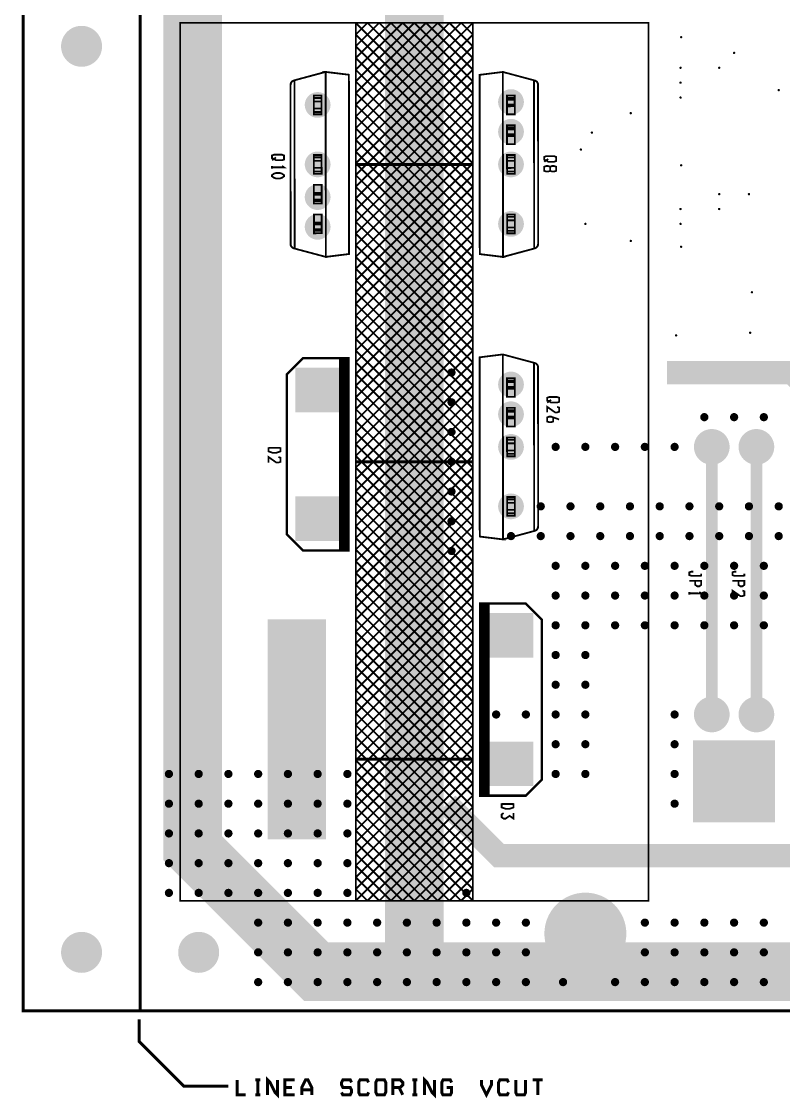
# Model space of a CAD drawing. Extents: x 20 to 372, y 176 to 359.
# Drawn here: x 20.3 to 85.4, y 178.8 to 270.8 of the extents above; entities that cross this region are included whole.
import ezdxf

# ---------------------------------------------------------------- set-up
doc = ezdxf.new("R2010")
doc.units = 0
doc.header["$MEASUREMENT"] = 0
doc.layers.get('0').update_dxf_attribs({"linetype": 'CONTINUOUS'})
for name, color, linetype in [('25-334-1_DRL', 1, 'CONTINUOUS'), ('25-334-1_SMT', 253, 'CONTINUOUS'), ('25-334-1_SST', 1, 'CONTINUOUS'), ('THRUHOLE_NPT', 15, 'CONTINUOUS')]:
    doc.layers.add(name, color=color, linetype=linetype)

# ---------------------------------------------------------------- blocks, each defined once
blk = doc.blocks.new('ROUND_1')
at = {"const_width": 1.75006}
blk.add_lwpolyline([(-0.87503, 0, 1), (0.87503, 0, 1)], format="xyb", close=True, dxfattribs=at)
blk = doc.blocks.new('ROUND_21')
at = {"const_width": 0.84963}
blk.add_lwpolyline([(-0.424814, 0, 1), (0.424814, 0, 1)], format="xyb", close=True, dxfattribs=at)
blk = doc.blocks.new('ROUND_32')
at = {"const_width": 0.35052}
blk.add_lwpolyline([(-0.17526, 0, 1), (0.17526, 0, 1)], format="xyb", close=True, dxfattribs=at)
blk = doc.blocks.new('ROUND_33')
at = {"const_width": 0.7493}
blk.add_lwpolyline([(-0.37465, 0, 1), (0.37465, 0, 1)], format="xyb", close=True, dxfattribs=at)
blk = doc.blocks.new('ROUND_74')
at = {"const_width": 1.35001}
blk.add_lwpolyline([(-0.675004, 0, 1), (0.675004, 0, 1)], format="xyb", close=True, dxfattribs=at)
blk = doc.blocks.new('ROUND_77')
at = {"const_width": 2.00025}
blk.add_lwpolyline([(-1.000124, 0, 1), (1.000124, 0, 1)], format="xyb", close=True, dxfattribs=at)
blk = doc.blocks.new('ROUND_78')
at = {"const_width": 0.75057}
blk.add_lwpolyline([(-0.375284, 0, 1), (0.375284, 0, 1)], format="xyb", close=True, dxfattribs=at)
blk = doc.blocks.new('ROUND_84')
at = {"const_width": 0.10033}
blk.add_lwpolyline([(-0.050164, 0, 1), (0.050164, 0, 1)], format="xyb", close=True, dxfattribs=at)
blk = doc.blocks.new('ROUND_85')
at = {"const_width": 0.10033}
blk.add_lwpolyline([(-0.050164, 0, 1), (0.050164, 0, 1)], format="xyb", close=True, dxfattribs=at)
blk = doc.blocks.new('SQUARE_10')
blk.add_solid([(1.905, 1.905), (1.905, -1.905), (-1.905, 1.905), (-1.905, -1.905)])
blk = doc.blocks.new('SQUARE_14')
blk.add_solid([(3.50012, 3.50012), (3.50012, -3.50012), (-3.50012, 3.50012), (-3.50012, -3.50012)])
blk = doc.blocks.new('ROUND_15')
at = {"const_width": 3.50012}
blk.add_lwpolyline([(-1.75006, 0, 1), (1.75006, 0, 1)], format="xyb", close=True, dxfattribs=at)
blk = doc.blocks.new('ROUND_16')
at = {"const_width": 1.524}
blk.add_lwpolyline([(-0.762, 0, 1), (0.762, 0, 1)], format="xyb", close=True, dxfattribs=at)
blk = doc.blocks.new('ROUND_25')
at = {"const_width": 1.09982}
blk.add_lwpolyline([(-0.54991, 0, 1), (0.54991, 0, 1)], format="xyb", close=True, dxfattribs=at)
blk = doc.blocks.new('ROUND_45')
at = {"const_width": 0.0762}
blk.add_lwpolyline([(-0.0381, 0, 1), (0.0381, 0, 1)], format="xyb", close=True, dxfattribs=at)

msp = doc.modelspace()

# ---------------------------------------------------------------- linework, layer by layer
at = {"layer": '25-334-1_DRL'}
for points, const_width in [([(20.461, 359.296), (20.461, 186.296), (190.461, 186.296), (190.461, 359.296), (20.461, 359.296)], 0.254), ([(30.461, 186.296), (30.461, 359.296)], 0.254), ([(104.04, 235.11), (102.516, 233.586), (87.911, 233.586), (87.276, 234.221), (87.276, 239.682), (86.133, 240.825), (75.465, 240.825)], 1.999), ([(88.8, 199.55), (61.114, 199.55), (56.669, 203.995)], 1.999), ([(30.38, 185.58), (30.38, 183.675), (34.19, 179.865), (38, 179.865)], 0.254), ([(39.481, 179.123), (38.742, 179.123), (38.742, 180.393)], 0.254), ([(40.731, 180.393), (40.307, 180.393)], 0.254), ([(40.52, 179.123), (40.52, 180.393)], 0.254), ([(42.191, 180.393), (42.191, 179.123), (41.98, 179.337), (41.556, 180.182), (41.345, 180.393), (41.345, 179.123)], 0.254), ([(43.652, 179.123), (42.806, 179.123), (42.806, 180.393), (43.652, 180.393)], 0.254), ([(45.112, 179.123), (45.112, 179.758), (44.795, 180.393), (44.584, 180.393), (44.266, 179.758), (44.266, 179.123)], 0.254), ([(48.508, 180.182), (48.404, 180.393), (47.769, 180.393), (47.662, 180.182), (47.662, 179.972), (47.769, 179.758), (48.404, 179.758), (48.508, 179.547), (48.508, 179.337), (48.404, 179.123), (47.769, 179.123), (47.662, 179.337)], 0.254), ([(49.969, 179.337), (49.865, 179.123), (49.23, 179.123), (49.123, 179.337), (49.123, 180.182), (49.23, 180.393), (49.865, 180.393), (49.969, 180.182)], 0.254), ([(50.69, 179.123), (50.583, 179.337), (50.583, 180.182), (50.69, 180.393), (51.325, 180.393), (51.429, 180.182), (51.429, 179.337), (51.325, 179.123), (50.69, 179.123)], 0.254), ([(52.044, 179.758), (52.679, 179.758), (52.89, 179.972), (52.89, 180.182), (52.679, 180.393), (52.044, 180.393), (52.044, 179.123)], 0.254), ([(54.139, 180.393), (53.715, 180.393)], 0.254), ([(53.929, 179.123), (53.929, 180.393)], 0.254), ([(55.6, 180.393), (55.6, 179.123), (55.389, 179.337), (54.965, 180.182), (54.754, 180.393), (54.754, 179.123)], 0.254), ([(56.636, 179.758), (57.06, 179.758), (57.06, 179.337), (56.954, 179.123), (56.319, 179.123), (56.215, 179.337), (56.215, 180.182), (56.319, 180.393), (56.954, 180.393), (57.06, 180.182)], 0.254), ([(60.459, 180.393), (60.459, 179.972), (60.035, 179.123), (59.611, 179.972), (59.611, 180.393)], 0.254), ([(61.919, 179.337), (61.813, 179.123), (61.178, 179.123), (61.071, 179.337), (61.071, 180.182), (61.178, 180.393), (61.813, 180.393), (61.919, 180.182)], 0.254), ([(63.38, 180.393), (63.38, 179.337), (63.273, 179.123), (62.638, 179.123), (62.532, 179.337), (62.532, 180.393)], 0.254), ([(64.84, 180.393), (63.992, 180.393)], 0.254), ([(64.416, 179.123), (64.416, 180.393)], 0.254), ([(43.441, 179.758), (42.806, 179.758)], 0.254), ([(45.112, 179.547), (44.266, 179.547)], 0.254), ([(52.572, 179.758), (52.89, 179.123)], 0.254), ([(40.731, 179.123), (40.307, 179.123)], 0.254), ([(54.139, 179.123), (53.715, 179.123)], 0.254)]:
    msp.add_lwpolyline(points, dxfattribs=dict(at, const_width=const_width))
at = {"layer": '25-334-1_SMT', "const_width": 4.999}
for points in [[(167.667, 189.644), (45.493, 189.644), (34.952, 200.185), (34.952, 344.965), (44.858, 354.871), (161.825, 354.871), (161.825, 342.679)], [(53.875, 354.998), (53.875, 189.644)], [(43.842, 200.947), (43.842, 219.743)]]:
    msp.add_lwpolyline(points, dxfattribs=at)
at = {"layer": '25-334-1_SST'}
for points, const_width in [([(33.875, 195.704), (73.875, 195.704), (73.875, 270.705), (33.875, 270.705), (33.875, 195.704)], 0.152), ([(48.874, 270.705), (48.874, 195.704)], 0.152), ([(58.874, 270.705), (48.874, 270.705)], 0.152), ([(58.874, 270.705), (58.874, 195.704), (48.874, 195.704)], 0.152), ([(49.882, 270.705), (48.874, 269.697)], 0.152), ([(50.881, 270.705), (48.874, 268.699)], 0.152), ([(51.881, 270.705), (48.874, 267.698)], 0.152), ([(52.882, 270.705), (48.874, 266.697)], 0.152), ([(53.88, 270.705), (48.874, 265.699)], 0.152), ([(54.881, 270.705), (48.874, 264.698)], 0.152), ([(55.882, 270.705), (48.874, 263.698)], 0.152), ([(56.88, 270.705), (48.874, 262.699)], 0.152), ([(57.881, 270.705), (48.874, 261.699)], 0.152), ([(48.874, 270.698), (58.874, 260.698)], 0.152), ([(58.874, 270.698), (48.874, 260.698)], 0.152), ([(49.867, 270.705), (58.874, 261.699)], 0.152), ([(50.868, 270.705), (58.874, 262.697)], 0.152), ([(51.869, 270.705), (58.874, 263.698)], 0.152), ([(52.867, 270.705), (58.874, 264.698)], 0.152), ([(53.868, 270.705), (58.874, 265.697)], 0.152), ([(54.868, 270.705), (58.874, 266.697)], 0.152), ([(55.867, 270.705), (58.874, 267.698)], 0.152), ([(56.867, 270.705), (58.874, 268.696)], 0.152), ([(57.868, 270.705), (58.874, 269.697)], 0.152), ([(58.874, 269.7), (48.874, 259.7)], 0.152), ([(48.874, 269.697), (58.874, 259.697)], 0.152), ([(48.874, 268.699), (58.874, 258.699)], 0.152), ([(58.874, 268.699), (48.874, 258.699)], 0.152), ([(48.874, 267.698), (58.874, 257.698)], 0.152), ([(58.874, 267.698), (48.874, 257.698)], 0.152), ([(43.593, 265.78), (43.593, 265.775), (43.642, 265.791), (46.296, 266.504), (46.296, 266.509), (46.306, 266.509), (46.306, 266.504), (46.326, 250.708), (46.316, 250.708), (46.296, 266.504), (46.306, 266.504), (46.296, 266.509), (43.593, 265.78), (43.593, 265.775)], 0.152), ([(48.297, 250.952), (46.326, 250.705), (46.326, 250.708), (48.297, 250.952), (48.277, 266.266), (48.277, 266.268), (46.306, 266.509), (46.306, 266.504), (48.277, 266.266)], 0.152), ([(58.874, 266.7), (48.874, 256.7)], 0.152), ([(48.874, 266.697), (58.874, 256.697)], 0.152), ([(59.453, 266.258), (61.424, 266.502), (59.453, 266.258), (59.473, 250.944), (59.473, 250.942), (61.444, 250.7), (61.444, 250.705), (59.473, 250.944)], 0.152), ([(64.155, 251.429), (64.155, 251.432), (64.109, 251.419), (61.452, 250.705), (61.452, 250.7), (61.444, 250.7), (61.444, 250.705), (61.424, 266.502), (61.434, 266.502), (61.452, 250.705), (61.444, 250.705), (61.452, 250.7), (64.155, 251.429), (64.155, 251.434)], 0.152), ([(64.155, 265.775), (64.137, 265.78), (64.089, 265.793), (61.434, 266.502), (64.137, 265.78)], 0.152), ([(43.316, 251.815), (43.299, 265.389), (43.299, 265.394)], 0.152), ([(43.299, 265.389), (43.316, 265.394)], 0.152), ([(43.659, 251.417), (43.642, 265.791)], 0.152), ([(48.315, 251.963), (48.297, 265.255), (48.297, 265.664), (48.277, 265.664)], 0.152), ([(48.28, 265.255), (48.297, 265.255)], 0.152), ([(48.874, 265.699), (58.874, 255.699)], 0.152), ([(58.874, 265.699), (48.874, 255.699)], 0.152), ([(59.456, 265.247), (59.435, 265.247), (59.435, 265.656), (59.453, 265.656)], 0.152), ([(59.435, 265.247), (59.45, 251.955), (59.453, 251.546), (59.473, 251.546)], 0.152), ([(64.089, 265.793), (64.109, 251.419)], 0.152), ([(64.434, 265.394), (64.452, 251.821), (64.452, 251.815)], 0.152), ([(45.29, 263.085), (45.29, 263.385), (45.29, 263.985), (45.29, 264.282), (45.29, 264.287), (45.29, 264.282), (45.95, 264.284), (45.95, 264.287), (45.95, 264.49), (45.29, 264.488), (45.29, 264.287), (45.95, 264.287), (45.95, 264.284), (45.95, 263.985), (45.29, 263.985), (45.95, 263.985), (45.95, 263.385), (45.95, 263.085), (45.29, 263.085), (45.293, 262.885), (45.95, 262.885), (45.95, 263.085)], 0.152), ([(48.874, 264.698), (58.874, 254.698)], 0.152), ([(58.874, 264.698), (48.874, 254.698)], 0.152), ([(61.785, 264.284), (61.785, 264.485), (62.445, 264.485), (62.445, 264.284), (61.785, 264.284), (61.787, 264.14), (61.787, 263.728), (61.787, 263.576), (62.448, 263.576), (62.448, 263.731), (61.787, 263.728)], 0.152), ([(62.445, 264.485), (61.785, 264.485)], 0.152), ([(61.787, 264.14), (62.445, 264.14)], 0.152), ([(62.448, 263.731), (62.445, 264.14), (62.445, 264.284)], 0.152), ([(45.95, 263.385), (45.29, 263.385)], 0.152), ([(58.874, 263.7), (48.874, 253.7)], 0.152), ([(48.874, 263.698), (58.874, 253.698)], 0.152), ([(61.787, 263.571), (62.448, 263.573), (62.448, 262.882), (61.787, 262.88), (61.787, 263.571), (61.787, 263.576)], 0.152), ([(62.448, 263.576), (62.448, 263.573)], 0.152), ([(45.293, 262.885), (45.293, 262.882), (45.95, 262.885)], 0.152), ([(58.874, 262.699), (48.874, 252.699)], 0.152), ([(48.874, 262.699), (58.874, 252.699)], 0.152), ([(48.874, 261.699), (58.874, 251.699)], 0.152), ([(58.874, 261.699), (48.874, 251.699)], 0.152), ([(62.45, 261.191), (62.45, 261.6), (62.45, 261.744), (62.448, 261.945), (61.79, 261.945), (61.79, 261.744), (61.79, 261.6), (61.79, 261.188), (61.79, 261.036), (62.45, 261.036), (62.45, 261.191), (61.79, 261.188)], 0.152), ([(61.79, 261.945), (62.448, 261.945)], 0.152), ([(61.79, 261.744), (62.45, 261.744)], 0.152), ([(61.79, 261.6), (62.45, 261.6)], 0.152), ([(58.874, 260.7), (48.874, 250.7)], 0.152), ([(48.874, 260.698), (58.874, 250.698)], 0.152), ([(61.79, 261.031), (62.45, 261.033), (62.45, 260.342), (61.79, 260.34), (61.79, 261.031), (61.79, 261.036)], 0.152), ([(62.45, 261.036), (62.45, 261.033)], 0.152), ([(41.894, 259.435), (41.726, 259.374), (41.726, 259.138), (41.894, 259.08), (42.064, 258.96), (42.572, 258.96), (42.742, 259.019), (42.742, 259.374), (42.572, 259.435), (41.894, 259.435)], 0.152), ([(45.955, 259.204), (45.295, 259.202), (45.295, 259.207), (45.295, 259.202), (45.298, 258.905), (45.298, 258.305), (45.298, 258.005), (45.958, 258.005), (45.958, 258.305), (45.955, 258.905), (45.298, 258.905), (45.955, 258.905), (45.955, 259.204), (45.955, 259.207), (45.295, 259.207), (45.295, 259.408), (45.955, 259.41), (45.955, 259.207)], 0.152), ([(48.874, 259.7), (58.874, 249.7)], 0.152), ([(58.874, 259.7), (48.874, 249.7)], 0.152), ([(61.792, 259.204), (61.792, 259.405), (62.453, 259.405), (62.453, 259.204)], 0.152), ([(62.453, 259.405), (61.792, 259.405)], 0.152), ([(42.064, 259.197), (41.726, 258.96)], 0.152), ([(41.726, 258.242), (41.726, 258.478)], 0.152), ([(41.726, 258.358), (42.742, 258.358), (42.572, 258.478)], 0.152), ([(48.922, 258.605), (58.828, 258.605)], 0.254), ([(48.874, 258.699), (58.874, 248.699)], 0.152), ([(58.874, 258.699), (48.874, 248.699)], 0.152), ([(61.795, 258.005), (62.453, 258.008), (62.453, 258.003), (62.453, 258.008), (62.453, 258.305), (62.453, 258.905), (62.453, 259.204), (61.792, 259.204), (61.792, 258.905), (61.792, 258.305), (61.792, 258.303), (62.453, 258.305), (61.792, 258.305), (61.792, 258.303), (61.795, 258.005), (61.795, 258.003), (62.453, 258.003), (62.455, 257.802), (61.795, 257.8), (61.795, 258.003)], 0.152), ([(61.792, 258.905), (62.453, 258.905)], 0.152), ([(65.135, 259.308), (64.967, 259.247), (64.967, 259.011), (65.135, 258.953), (65.305, 258.833), (65.813, 258.833), (65.983, 258.892), (65.983, 259.247), (65.813, 259.308), (65.135, 259.308)], 0.152), ([(65.305, 259.07), (64.967, 258.833)], 0.152), ([(65.475, 258.054), (65.643, 257.995), (65.813, 257.995), (65.983, 258.054), (65.983, 258.409), (65.813, 258.47), (65.643, 258.47), (65.475, 258.409), (65.475, 258.054), (65.305, 257.995), (65.135, 257.995), (64.967, 258.054), (64.967, 258.409), (65.135, 258.47), (65.305, 258.47), (65.475, 258.409)], 0.152), ([(41.726, 257.698), (41.894, 257.817), (42.064, 257.876), (42.402, 257.876), (42.572, 257.817), (42.742, 257.698), (42.742, 257.581), (42.572, 257.462), (42.402, 257.403), (42.064, 257.403), (41.894, 257.462), (41.726, 257.581), (41.726, 257.698)], 0.152), ([(45.958, 258.305), (45.298, 258.305)], 0.152), ([(45.958, 258.005), (45.958, 257.805), (45.298, 257.805), (45.298, 258.005)], 0.152), ([(45.298, 257.805), (45.298, 257.802), (45.958, 257.805)], 0.152), ([(58.874, 257.701), (48.874, 247.701)], 0.152), ([(48.874, 257.698), (58.874, 247.698)], 0.152), ([(45.961, 256.177), (45.3, 256.177), (45.3, 256.868), (45.958, 256.87), (45.961, 256.177), (45.961, 256.174)], 0.152), ([(48.874, 256.7), (58.874, 246.7)], 0.152), ([(58.874, 256.7), (48.874, 246.7)], 0.152), ([(45.3, 256.172), (45.3, 256.177)], 0.152), ([(45.3, 256.019), (45.3, 255.61), (45.3, 255.465), (45.3, 255.265), (45.3, 255.262), (45.961, 255.265), (45.961, 255.465), (45.961, 255.61), (45.961, 256.019), (45.961, 256.174), (45.3, 256.172), (45.3, 256.019), (45.961, 256.019)], 0.152), ([(48.874, 255.699), (58.874, 245.699)], 0.152), ([(58.874, 255.699), (48.874, 245.699)], 0.152), ([(45.961, 255.61), (45.3, 255.61)], 0.152), ([(45.961, 255.465), (45.3, 255.465)], 0.152), ([(45.961, 255.265), (45.3, 255.265)], 0.152), ([(45.963, 253.637), (45.303, 253.637), (45.303, 254.328), (45.963, 254.33), (45.963, 253.637), (45.963, 253.634)], 0.152), ([(58.874, 254.701), (48.874, 244.701)], 0.152), ([(48.874, 254.698), (58.874, 244.698)], 0.152), ([(62.458, 254.124), (62.46, 253.825), (62.46, 253.225), (62.46, 252.928), (62.46, 252.923), (62.46, 252.928), (61.8, 252.925), (61.8, 252.923), (61.8, 252.72), (62.46, 252.722), (62.46, 252.923), (61.8, 252.923), (61.8, 252.925), (61.8, 253.223), (61.8, 253.225), (62.46, 253.225), (61.8, 253.223), (61.8, 253.225), (61.8, 253.825), (61.8, 254.124), (62.458, 254.124), (62.458, 254.325), (61.797, 254.325), (61.8, 254.124)], 0.152), ([(62.458, 254.325), (61.797, 254.325)], 0.152), ([(45.303, 253.632), (45.303, 253.637)], 0.152), ([(45.963, 252.925), (45.963, 252.725), (45.305, 252.725), (45.305, 252.925), (45.963, 252.925), (45.963, 253.07), (45.963, 253.479), (45.963, 253.634), (45.303, 253.632), (45.303, 253.479), (45.963, 253.479)], 0.152), ([(45.303, 253.479), (45.303, 253.07), (45.305, 252.925)], 0.152), ([(45.963, 253.07), (45.303, 253.07)], 0.152), ([(48.874, 253.7), (58.874, 243.7)], 0.152), ([(58.874, 253.7), (48.874, 243.7)], 0.152), ([(61.8, 253.825), (62.46, 253.825)], 0.152), ([(45.305, 252.725), (45.305, 252.722), (45.963, 252.725)], 0.152), ([(48.874, 252.699), (58.874, 242.699)], 0.152), ([(58.874, 252.699), (48.874, 242.699)], 0.152), ([(43.299, 251.821), (43.299, 251.818)], 0.152), ([(43.593, 251.432), (43.614, 251.429), (43.659, 251.417), (46.316, 250.708), (46.316, 250.705), (43.614, 251.427), (43.614, 251.429)], 0.152), ([(48.295, 251.963), (48.315, 251.963), (48.315, 251.554), (48.295, 251.554)], 0.152), ([(58.874, 251.701), (48.874, 241.701)], 0.152), ([(48.874, 251.699), (58.874, 241.699)], 0.152), ([(59.471, 251.955), (59.45, 251.955)], 0.152), ([(64.137, 251.429), (64.137, 251.427)], 0.152), ([(64.452, 251.818), (64.434, 251.815)], 0.152), ([(48.874, 250.7), (58.874, 240.7)], 0.152), ([(58.874, 250.7), (48.874, 240.7)], 0.152), ([(48.874, 249.7), (58.874, 239.7)], 0.152), ([(58.874, 249.7), (48.874, 239.7)], 0.152), ([(58.874, 248.701), (48.874, 238.701)], 0.152), ([(48.874, 248.699), (58.874, 238.699)], 0.152), ([(48.874, 247.701), (58.874, 237.701)], 0.152), ([(58.874, 247.701), (48.874, 237.701)], 0.152), ([(48.874, 246.7), (58.874, 236.7)], 0.152), ([(58.874, 246.7), (48.874, 236.7)], 0.152), ([(58.874, 245.702), (48.874, 235.702)], 0.152), ([(48.874, 245.699), (58.874, 235.699)], 0.152), ([(48.874, 244.701), (58.874, 234.701)], 0.152), ([(58.874, 244.701), (48.874, 234.701)], 0.152), ([(48.874, 243.7), (58.874, 233.7)], 0.152), ([(58.874, 243.7), (48.874, 233.7)], 0.152), ([(48.262, 226.728), (48.262, 225.636), (44.35, 225.636), (42.979, 227.007), (42.979, 240.672), (44.35, 242.044), (48.262, 242.044), (48.262, 226.728)], 0.203), ([(47.551, 242.044), (47.551, 225.636)], 0.203), ([(48.236, 242.044), (47.551, 242.044)], 0.203), ([(48.236, 241.922), (47.551, 241.922)], 0.203), ([(47.744, 242.044), (47.744, 225.636)], 0.203), ([(47.927, 242.044), (47.927, 225.636)], 0.203), ([(48.109, 242.044), (48.109, 225.636)], 0.203), ([(48.236, 242.044), (48.262, 225.661), (48.262, 225.636)], 0.203), ([(58.874, 242.702), (48.874, 232.702)], 0.152), ([(48.874, 242.699), (58.874, 232.699)], 0.152), ([(59.453, 242.128), (61.424, 242.372), (59.453, 242.128), (59.473, 226.814), (59.473, 226.812), (61.444, 226.57), (61.444, 226.575), (59.473, 226.814)], 0.152), ([(64.155, 227.299), (64.155, 227.302), (64.109, 227.289), (61.452, 226.575), (61.452, 226.57), (61.444, 226.57), (61.444, 226.575), (61.424, 242.372), (61.434, 242.372), (61.452, 226.575), (61.444, 226.575), (61.452, 226.57), (64.155, 227.299), (64.155, 227.304)], 0.152), ([(64.155, 241.645), (64.137, 241.65), (64.089, 241.663), (61.434, 242.372), (64.137, 241.65)], 0.152), ([(48.236, 241.739), (47.551, 241.739)], 0.203), ([(48.236, 241.556), (47.551, 241.556)], 0.203), ([(48.236, 241.374), (47.551, 241.374)], 0.203), ([(48.236, 241.191), (47.551, 241.191)], 0.203), ([(48.236, 241.008), (47.551, 241.008)], 0.203), ([(48.874, 241.701), (58.874, 231.701)], 0.152), ([(58.874, 241.701), (48.874, 231.701)], 0.152), ([(59.456, 241.117), (59.435, 241.117), (59.435, 241.526), (59.453, 241.526)], 0.152), ([(59.435, 241.117), (59.45, 227.825), (59.453, 227.416), (59.473, 227.416)], 0.152), ([(64.089, 241.663), (64.109, 227.289)], 0.152), ([(64.434, 241.264), (64.452, 227.691), (64.452, 227.685)], 0.152), ([(48.239, 240.825), (47.551, 240.825)], 0.203), ([(48.239, 240.642), (47.551, 240.642)], 0.203), ([(48.239, 240.459), (47.551, 240.459)], 0.203), ([(48.239, 240.276), (47.551, 240.276)], 0.203), ([(48.239, 240.093), (47.551, 240.093)], 0.203), ([(48.874, 240.7), (58.874, 230.7)], 0.152), ([(58.874, 240.7), (48.874, 230.7)], 0.152), ([(61.785, 240.154), (61.785, 240.355), (62.445, 240.355), (62.445, 240.154), (61.785, 240.154), (61.787, 240.01), (61.787, 239.598), (61.787, 239.446), (62.448, 239.446), (62.448, 239.601), (61.787, 239.598)], 0.152), ([(62.445, 240.355), (61.785, 240.355)], 0.152), ([(62.448, 239.601), (62.445, 240.01), (62.445, 240.154)], 0.152), ([(48.239, 239.91), (47.551, 239.91)], 0.203), ([(48.239, 239.728), (47.551, 239.728)], 0.203), ([(48.239, 239.545), (47.551, 239.545)], 0.203), ([(48.239, 239.362), (47.551, 239.362)], 0.203), ([(48.241, 239.179), (47.551, 239.179)], 0.203), ([(58.874, 239.702), (48.874, 229.702)], 0.152), ([(48.874, 239.7), (58.874, 229.7)], 0.152), ([(61.787, 240.01), (62.445, 240.01)], 0.152), ([(61.787, 239.441), (62.448, 239.443), (62.448, 238.752), (61.787, 238.75), (61.787, 239.441), (61.787, 239.446)], 0.152), ([(62.448, 239.446), (62.448, 239.443)], 0.152), ([(48.241, 238.996), (47.551, 238.996)], 0.203), ([(48.241, 238.813), (47.551, 238.813)], 0.203), ([(48.241, 238.63), (47.551, 238.63)], 0.203), ([(48.241, 238.447), (47.551, 238.447)], 0.203), ([(48.241, 238.265), (47.551, 238.265)], 0.203), ([(48.874, 238.701), (58.874, 228.701)], 0.152), ([(58.874, 238.701), (48.874, 228.701)], 0.152), ([(65.389, 238.734), (65.221, 238.673), (65.221, 238.437), (65.389, 238.379), (65.559, 238.259), (66.067, 238.259), (66.237, 238.318), (66.237, 238.673), (66.067, 238.734), (65.389, 238.734)], 0.152), ([(65.559, 238.496), (65.221, 238.259)], 0.152), ([(48.241, 238.082), (47.551, 238.082)], 0.203), ([(48.241, 237.899), (47.551, 237.899)], 0.203), ([(48.241, 237.716), (47.551, 237.716)], 0.203), ([(48.244, 237.533), (47.551, 237.533)], 0.203), ([(48.244, 237.35), (47.551, 237.35)], 0.203), ([(48.874, 237.701), (58.874, 227.701)], 0.152), ([(58.874, 237.701), (48.874, 227.701)], 0.152), ([(62.45, 237.061), (62.45, 237.47), (62.45, 237.614), (62.448, 237.815), (61.79, 237.815), (61.79, 237.614), (61.79, 237.47), (61.79, 237.058), (61.79, 236.906), (62.45, 236.906), (62.45, 237.061), (61.79, 237.058)], 0.152), ([(61.79, 237.815), (62.448, 237.815)], 0.152), ([(61.79, 237.614), (62.45, 237.614)], 0.152), ([(61.79, 237.47), (62.45, 237.47)], 0.152), ([(65.221, 237.421), (65.221, 237.896), (65.897, 237.421), (66.067, 237.421), (66.237, 237.48), (66.237, 237.835), (66.067, 237.896)], 0.152), ([(48.244, 237.167), (47.551, 237.167)], 0.203), ([(48.244, 236.984), (47.551, 236.984)], 0.203), ([(48.244, 236.802), (47.551, 236.802)], 0.203), ([(48.244, 236.619), (47.551, 236.619)], 0.203), ([(48.244, 236.436), (47.551, 236.436)], 0.203), ([(58.874, 236.702), (48.874, 226.702)], 0.152), ([(48.874, 236.7), (58.874, 226.7)], 0.152), ([(61.79, 236.901), (62.45, 236.903), (62.45, 236.212), (61.79, 236.21), (61.79, 236.901), (61.79, 236.906)], 0.152), ([(62.45, 236.906), (62.45, 236.903)], 0.152), ([(65.729, 236.997), (65.729, 236.641), (65.559, 236.583), (65.389, 236.583), (65.221, 236.641), (65.221, 236.997), (65.389, 237.058), (65.559, 237.058), (66.237, 236.819)], 0.152), ([(48.244, 236.253), (47.551, 236.253)], 0.203), ([(48.244, 236.07), (47.551, 236.07)], 0.203), ([(48.247, 235.887), (47.551, 235.887)], 0.203), ([(48.247, 235.704), (47.551, 235.704)], 0.203), ([(48.247, 235.521), (47.551, 235.521)], 0.203), ([(48.874, 235.702), (58.874, 225.702)], 0.152), ([(58.874, 235.702), (48.874, 225.702)], 0.152), ([(48.247, 235.338), (47.551, 235.338)], 0.203), ([(48.247, 235.156), (47.551, 235.156)], 0.203), ([(48.247, 234.973), (47.551, 234.973)], 0.203), ([(48.247, 234.79), (47.551, 234.79)], 0.203), ([(48.247, 234.607), (47.551, 234.607)], 0.203), ([(48.874, 234.701), (58.874, 224.701)], 0.152), ([(58.874, 234.701), (48.874, 224.701)], 0.152), ([(61.792, 235.074), (61.792, 235.275), (62.453, 235.275), (62.453, 235.074)], 0.152), ([(62.453, 235.275), (61.792, 235.275)], 0.152), ([(61.795, 233.875), (62.453, 233.878), (62.453, 233.873), (62.453, 233.878), (62.453, 234.175), (62.453, 234.775), (62.453, 235.074), (61.792, 235.074), (61.792, 234.775), (61.792, 234.175), (61.792, 234.173), (62.453, 234.175), (61.792, 234.175), (61.792, 234.173), (61.795, 233.875), (61.795, 233.873), (62.453, 233.873), (62.455, 233.672), (61.795, 233.67), (61.795, 233.873)], 0.152), ([(61.792, 234.775), (62.453, 234.775)], 0.152), ([(79.275, 234.475), (79.275, 211.615)], 1.001), ([(83.085, 234.475), (83.085, 211.615)], 1.001), ([(41.424, 234.447), (41.424, 234.091), (41.762, 233.972), (42.1, 233.972), (42.44, 234.091), (42.44, 234.447)], 0.152), ([(41.424, 234.386), (42.44, 234.386)], 0.152), ([(41.424, 233.134), (41.424, 233.609), (42.1, 233.134), (42.27, 233.134), (42.44, 233.192), (42.44, 233.548), (42.27, 233.609)], 0.152), ([(48.247, 234.424), (47.551, 234.424)], 0.203), ([(48.249, 234.241), (47.551, 234.241)], 0.203), ([(48.249, 234.058), (47.551, 234.058)], 0.203), ([(48.249, 233.875), (47.551, 233.875)], 0.203), ([(48.249, 233.693), (47.551, 233.693)], 0.203), ([(58.874, 233.703), (48.874, 223.703)], 0.152), ([(48.874, 233.7), (58.874, 223.7)], 0.152), ([(48.249, 233.51), (47.551, 233.51)], 0.203), ([(48.249, 233.327), (47.551, 233.327)], 0.203), ([(48.249, 233.144), (47.551, 233.144)], 0.203), ([(48.249, 232.961), (47.551, 232.961)], 0.203), ([(48.249, 232.778), (47.551, 232.778)], 0.203), ([(58.955, 233.205), (48.922, 233.205)], 0.254), ([(48.874, 232.702), (58.874, 222.702)], 0.152), ([(58.874, 232.702), (48.874, 222.702)], 0.152), ([(48.252, 232.595), (47.551, 232.595)], 0.203), ([(48.252, 232.412), (47.551, 232.412)], 0.203), ([(48.252, 232.23), (47.551, 232.23)], 0.203), ([(48.252, 232.047), (47.551, 232.047)], 0.203), ([(48.252, 231.864), (47.551, 231.864)], 0.203), ([(48.252, 231.681), (47.551, 231.681)], 0.203), ([(48.252, 231.498), (47.551, 231.498)], 0.203), ([(48.252, 231.315), (47.551, 231.315)], 0.203), ([(48.252, 231.132), (47.551, 231.132)], 0.203), ([(48.254, 230.949), (47.551, 230.949)], 0.203), ([(48.874, 231.701), (58.874, 221.701)], 0.152), ([(58.874, 231.701), (48.874, 221.701)], 0.152), ([(48.254, 230.766), (47.551, 230.766)], 0.203), ([(48.254, 230.584), (47.551, 230.584)], 0.203), ([(48.254, 230.401), (47.551, 230.401)], 0.203), ([(48.254, 230.218), (47.551, 230.218)], 0.203), ([(48.254, 230.035), (47.551, 230.035)], 0.203), ([(58.874, 230.703), (48.874, 220.703)], 0.152), ([(48.874, 230.7), (58.874, 220.7)], 0.152), ([(62.458, 229.994), (62.46, 229.695), (62.46, 229.095), (62.46, 228.798), (62.46, 228.793), (62.46, 228.798), (61.8, 228.795), (61.8, 228.793), (61.8, 228.59), (62.46, 228.592), (62.46, 228.793), (61.8, 228.793), (61.8, 228.795), (61.8, 229.093), (61.8, 229.095), (62.46, 229.095), (61.8, 229.093), (61.8, 229.095), (61.8, 229.695), (61.8, 229.994), (62.458, 229.994), (62.458, 230.195), (61.797, 230.195), (61.8, 229.994)], 0.152), ([(62.458, 230.195), (61.797, 230.195)], 0.152), ([(48.254, 229.852), (47.551, 229.852)], 0.203), ([(48.254, 229.669), (47.551, 229.669)], 0.203), ([(48.254, 229.486), (47.551, 229.486)], 0.203), ([(48.257, 229.303), (47.551, 229.303)], 0.203), ([(48.257, 229.121), (47.551, 229.121)], 0.203), ([(48.874, 229.702), (58.874, 219.702)], 0.152), ([(58.874, 229.702), (48.874, 219.702)], 0.152), ([(61.8, 229.695), (62.46, 229.695)], 0.152), ([(48.257, 228.938), (47.551, 228.938)], 0.203), ([(48.257, 228.755), (47.551, 228.755)], 0.203), ([(48.257, 228.572), (47.551, 228.572)], 0.203), ([(48.257, 228.389), (47.551, 228.389)], 0.203), ([(48.257, 228.206), (47.551, 228.206)], 0.203), ([(48.874, 228.701), (58.874, 218.701)], 0.152), ([(58.874, 228.701), (48.874, 218.701)], 0.152), ([(48.257, 228.023), (47.551, 228.023)], 0.203), ([(48.259, 227.84), (47.551, 227.84)], 0.203), ([(48.259, 227.658), (47.551, 227.658)], 0.203), ([(48.259, 227.475), (47.551, 227.475)], 0.203), ([(48.259, 227.292), (47.551, 227.292)], 0.203), ([(58.874, 227.703), (48.874, 217.703)], 0.152), ([(48.874, 227.701), (58.874, 217.701)], 0.152), ([(59.471, 227.825), (59.45, 227.825)], 0.152), ([(64.137, 227.299), (64.137, 227.297)], 0.152), ([(64.452, 227.688), (64.434, 227.685)], 0.152), ([(48.259, 227.109), (47.551, 227.109)], 0.203), ([(48.259, 226.926), (47.551, 226.926)], 0.203), ([(48.259, 226.743), (47.551, 226.743)], 0.203), ([(48.259, 226.56), (47.551, 226.56)], 0.203), ([(48.259, 226.377), (47.551, 226.377)], 0.203), ([(48.874, 226.702), (58.874, 216.702)], 0.152), ([(58.874, 226.702), (48.874, 216.702)], 0.152), ([(48.262, 226.194), (47.551, 226.194)], 0.203), ([(48.262, 226.012), (47.551, 226.012)], 0.203), ([(48.262, 225.829), (47.551, 225.829)], 0.203), ([(48.262, 225.636), (47.551, 225.636)], 0.203), ([(48.874, 225.702), (58.874, 215.702)], 0.152), ([(58.874, 225.702), (48.874, 215.702)], 0.152), ([(58.874, 224.703), (48.874, 214.704)], 0.152), ([(48.874, 224.701), (58.874, 214.701)], 0.152), ([(48.874, 223.703), (58.874, 213.703)], 0.152), ([(58.874, 223.703), (48.874, 213.703)], 0.152), ([(77.698, 223.817), (77.528, 223.817), (77.357, 223.759), (77.357, 223.522), (77.528, 223.461), (78.373, 223.461)], 0.152), ([(78.373, 223.403), (78.373, 223.639)], 0.152), ([(81.381, 223.817), (81.211, 223.817), (81.04, 223.759), (81.04, 223.522), (81.211, 223.461), (82.056, 223.461)], 0.152), ([(82.056, 223.403), (82.056, 223.639)], 0.152), ([(48.874, 222.702), (58.874, 212.702)], 0.152), ([(58.874, 222.702), (48.874, 212.702)], 0.152), ([(77.865, 223.04), (77.865, 222.684), (78.036, 222.565), (78.206, 222.565), (78.373, 222.684), (78.373, 223.04), (77.357, 223.04)], 0.152), ([(81.548, 223.04), (81.548, 222.684), (81.719, 222.565), (81.889, 222.565), (82.056, 222.684), (82.056, 223.04), (81.04, 223.04)], 0.152), ([(58.874, 221.704), (48.874, 211.704)], 0.152), ([(48.874, 221.701), (58.874, 211.701)], 0.152), ([(77.357, 221.846), (77.357, 222.082)], 0.152), ([(77.357, 221.963), (78.373, 221.963), (78.206, 222.082)], 0.152), ([(81.04, 221.727), (81.04, 222.202), (81.719, 221.727), (81.889, 221.727), (82.056, 221.785), (82.056, 222.141), (81.889, 222.202)], 0.152), ([(59.489, 219.997), (59.489, 221.089), (63.4, 221.089), (64.772, 219.717), (64.772, 206.052), (63.4, 204.681), (59.489, 204.681), (59.489, 219.997)], 0.203), ([(60.2, 221.089), (59.489, 221.089)], 0.203), ([(59.489, 221.089), (59.489, 221.064)], 0.203), ([(59.489, 221.064), (59.514, 204.681)], 0.203), ([(60.2, 220.967), (59.489, 220.967)], 0.203), ([(60.2, 220.784), (59.489, 220.784)], 0.203), ([(59.499, 221.089), (59.499, 214.51)], 0.203), ([(59.682, 221.089), (59.682, 204.681)], 0.203), ([(59.865, 221.089), (59.865, 204.681)], 0.203), ([(60.047, 221.089), (60.047, 204.681)], 0.203), ([(60.2, 221.089), (60.2, 204.681)], 0.203), ([(48.874, 220.703), (58.874, 210.703)], 0.152), ([(58.874, 220.703), (48.874, 210.703)], 0.152), ([(60.2, 220.601), (59.489, 220.601)], 0.203), ([(60.2, 220.419), (59.489, 220.419)], 0.203), ([(60.2, 220.236), (59.489, 220.236)], 0.203), ([(60.2, 220.053), (59.489, 220.053)], 0.203), ([(60.2, 219.87), (59.491, 219.87)], 0.203), ([(48.874, 219.702), (58.874, 209.702)], 0.152), ([(58.874, 219.702), (48.874, 209.702)], 0.152), ([(60.2, 219.687), (59.491, 219.687)], 0.203), ([(60.2, 219.504), (59.491, 219.504)], 0.203), ([(60.2, 219.321), (59.491, 219.321)], 0.203), ([(60.2, 219.138), (59.491, 219.138)], 0.203), ([(60.2, 218.955), (59.491, 218.955)], 0.203), ([(58.874, 218.704), (48.874, 208.704)], 0.152), ([(48.874, 218.701), (58.874, 208.701)], 0.152), ([(60.2, 218.773), (59.491, 218.773)], 0.203), ([(60.2, 218.59), (59.491, 218.59)], 0.203), ([(60.2, 218.407), (59.491, 218.407)], 0.203), ([(60.2, 218.224), (59.494, 218.224)], 0.203), ([(60.2, 218.041), (59.494, 218.041)], 0.203), ([(48.874, 217.703), (58.874, 207.703)], 0.152), ([(58.874, 217.703), (48.874, 207.703)], 0.152), ([(60.2, 217.858), (59.494, 217.858)], 0.203), ([(60.2, 217.675), (59.494, 217.675)], 0.203), ([(60.2, 217.492), (59.494, 217.492)], 0.203), ([(60.2, 217.31), (59.494, 217.31)], 0.203), ([(60.2, 217.127), (59.494, 217.127)], 0.203), ([(48.874, 216.702), (58.874, 206.703)], 0.152), ([(58.874, 216.702), (48.874, 206.703)], 0.152), ([(60.2, 216.944), (59.494, 216.944)], 0.203), ([(60.2, 216.761), (59.494, 216.761)], 0.203), ([(60.2, 216.578), (59.496, 216.578)], 0.203), ([(60.2, 216.395), (59.496, 216.395)], 0.203), ([(60.2, 216.212), (59.496, 216.212)], 0.203), ([(58.874, 215.704), (48.874, 205.704)], 0.152), ([(48.874, 215.702), (58.874, 205.702)], 0.152), ([(60.2, 216.029), (59.496, 216.029)], 0.203), ([(60.2, 215.847), (59.496, 215.847)], 0.203), ([(60.2, 215.664), (59.496, 215.664)], 0.203), ([(60.2, 215.481), (59.496, 215.481)], 0.203), ([(60.2, 215.298), (59.496, 215.298)], 0.203), ([(48.874, 214.704), (58.874, 204.704)], 0.152), ([(58.874, 214.704), (48.874, 204.704)], 0.152), ([(60.2, 215.115), (59.496, 215.115)], 0.203), ([(60.2, 214.932), (59.499, 214.932)], 0.203), ([(60.2, 214.749), (59.499, 214.749)], 0.203), ([(60.2, 214.566), (59.499, 214.566)], 0.203), ([(60.2, 214.383), (59.499, 214.383)], 0.203), ([(48.874, 213.703), (58.874, 203.703)], 0.152), ([(58.874, 213.703), (48.874, 203.703)], 0.152), ([(60.2, 214.201), (59.499, 214.201)], 0.203), ([(60.2, 214.018), (59.499, 214.018)], 0.203), ([(60.2, 213.835), (59.499, 213.835)], 0.203), ([(60.2, 213.652), (59.499, 213.652)], 0.203), ([(60.2, 213.469), (59.499, 213.469)], 0.203), ([(58.874, 212.705), (48.874, 202.705)], 0.152), ([(48.874, 212.702), (58.874, 202.702)], 0.152), ([(60.2, 213.286), (59.501, 213.286)], 0.203), ([(60.2, 213.103), (59.501, 213.103)], 0.203), ([(60.2, 212.92), (59.501, 212.92)], 0.203), ([(60.2, 212.738), (59.501, 212.738)], 0.203), ([(60.2, 212.555), (59.501, 212.555)], 0.203), ([(48.874, 211.704), (58.874, 201.704)], 0.152), ([(58.874, 211.704), (48.874, 201.704)], 0.152), ([(60.2, 212.372), (59.501, 212.372)], 0.203), ([(60.2, 212.189), (59.501, 212.189)], 0.203), ([(60.2, 212.006), (59.501, 212.006)], 0.203), ([(60.2, 211.823), (59.501, 211.823)], 0.203), ([(60.2, 211.64), (59.504, 211.64)], 0.203), ([(48.874, 210.703), (58.874, 200.703)], 0.152), ([(58.874, 210.703), (48.874, 200.703)], 0.152), ([(60.2, 211.457), (59.504, 211.457)], 0.203), ([(60.2, 211.275), (59.504, 211.275)], 0.203), ([(60.2, 211.092), (59.504, 211.092)], 0.203), ([(60.2, 210.909), (59.504, 210.909)], 0.203), ([(60.2, 210.726), (59.504, 210.726)], 0.203), ([(58.874, 209.705), (48.874, 199.705)], 0.152), ([(48.874, 209.702), (58.874, 199.702)], 0.152), ([(60.2, 210.543), (59.504, 210.543)], 0.203), ([(60.2, 210.36), (59.504, 210.36)], 0.203), ([(60.2, 210.177), (59.504, 210.177)], 0.203), ([(60.2, 209.994), (59.506, 209.994)], 0.203), ([(60.2, 209.811), (59.506, 209.811)], 0.203), ([(60.2, 209.629), (59.506, 209.629)], 0.203), ([(60.2, 209.446), (59.506, 209.446)], 0.203), ([(60.2, 209.263), (59.506, 209.263)], 0.203), ([(60.2, 209.08), (59.506, 209.08)], 0.203), ([(60.2, 208.897), (59.506, 208.897)], 0.203), ([(48.922, 207.805), (58.955, 207.805)], 0.254), ([(48.874, 208.704), (58.874, 198.704)], 0.152), ([(58.874, 208.704), (48.874, 198.704)], 0.152), ([(60.2, 208.714), (59.506, 208.714)], 0.203), ([(60.2, 208.531), (59.506, 208.531)], 0.203), ([(60.2, 208.348), (59.509, 208.348)], 0.203), ([(60.2, 208.166), (59.509, 208.166)], 0.203), ([(60.2, 207.983), (59.509, 207.983)], 0.203), ([(48.874, 207.703), (58.874, 197.703)], 0.152), ([(58.874, 207.703), (48.874, 197.703)], 0.152), ([(60.2, 207.8), (59.509, 207.8)], 0.203), ([(60.2, 207.617), (59.509, 207.617)], 0.203), ([(60.2, 207.434), (59.509, 207.434)], 0.203), ([(60.2, 207.251), (59.509, 207.251)], 0.203), ([(60.2, 207.068), (59.509, 207.068)], 0.203), ([(58.874, 206.705), (48.874, 196.705)], 0.152), ([(48.874, 206.703), (58.874, 196.703)], 0.152), ([(60.2, 206.885), (59.509, 206.885)], 0.203), ([(60.2, 206.703), (59.511, 206.703)], 0.203), ([(60.2, 206.52), (59.511, 206.52)], 0.203), ([(60.2, 206.337), (59.511, 206.337)], 0.203), ([(60.2, 206.154), (59.511, 206.154)], 0.203), ([(58.874, 205.704), (48.874, 195.704)], 0.152), ([(48.874, 205.704), (58.874, 195.704)], 0.152), ([(60.2, 205.971), (59.511, 205.971)], 0.203), ([(60.2, 205.788), (59.511, 205.788)], 0.203), ([(60.2, 205.605), (59.511, 205.605)], 0.203), ([(60.2, 205.422), (59.511, 205.422)], 0.203), ([(60.2, 205.239), (59.511, 205.239)], 0.203), ([(60.2, 205.057), (59.514, 205.057)], 0.203), ([(48.874, 204.704), (57.873, 195.704)], 0.152), ([(58.874, 204.704), (49.875, 195.704)], 0.152), ([(60.2, 204.874), (59.514, 204.874)], 0.203), ([(60.2, 204.681), (59.514, 204.681)], 0.203), ([(48.874, 203.703), (56.875, 195.704)], 0.152), ([(58.874, 203.705), (50.875, 195.704)], 0.152), ([(61.33, 204.03), (61.33, 203.675), (61.67, 203.558), (62.008, 203.558), (62.346, 203.675), (62.346, 204.03)], 0.152), ([(61.33, 203.972), (62.346, 203.972)], 0.152), ([(48.874, 202.705), (55.874, 195.704)], 0.152), ([(58.874, 202.705), (51.874, 195.704)], 0.152), ([(61.5, 203.192), (61.33, 203.075), (61.33, 202.837), (61.5, 202.72), (61.67, 202.72), (62.008, 202.956), (62.346, 202.72), (62.346, 203.192)], 0.152), ([(48.874, 201.704), (54.873, 195.704)], 0.152), ([(58.874, 201.704), (52.874, 195.704)], 0.152), ([(48.874, 200.703), (53.875, 195.704)], 0.152), ([(58.874, 200.706), (53.875, 195.704)], 0.152), ([(48.874, 199.705), (52.874, 195.704)], 0.152), ([(58.874, 199.705), (54.873, 195.704)], 0.152), ([(48.874, 198.704), (51.874, 195.704)], 0.152), ([(58.874, 198.704), (55.874, 195.704)], 0.152), ([(48.874, 197.703), (50.875, 195.704)], 0.152), ([(58.874, 197.706), (56.875, 195.704)], 0.152), ([(48.874, 196.705), (49.875, 195.704)], 0.152), ([(58.874, 196.705), (57.873, 195.704)], 0.152)]:
    msp.add_lwpolyline(points, dxfattribs=dict(at, const_width=const_width))
at = {"layer": '25-334-1_SST', "const_width": 0.152}
for points in [[(43.593, 265.78, 0.338991), (43.299, 265.394)], [(43.593, 265.775, 0.338991), (43.299, 265.389)], [(43.614, 265.78, 0.340705), (43.316, 265.394)], [(43.614, 265.78, 0.340705), (43.316, 265.394)], [(64.434, 265.394, 0.340704), (64.137, 265.78)], [(64.452, 265.389, 0.340704), (64.155, 265.775)], [(43.299, 251.818, 0.33899), (43.593, 251.432)], [(43.316, 251.815, 0.340704), (43.614, 251.429)], [(64.137, 251.429, 0.340705), (64.434, 251.815)], [(64.137, 251.427, 0.341153), (64.437, 251.815)], [(64.155, 251.434, 0.338928), (64.452, 251.818)], [(64.155, 251.429, 0.340705), (64.452, 251.815)], [(64.434, 241.264, 0.340704), (64.137, 241.65)], [(64.452, 241.259, 0.340704), (64.155, 241.645)], [(64.137, 227.299, 0.340705), (64.434, 227.685)], [(64.137, 227.297, 0.341153), (64.437, 227.685)], [(64.155, 227.304, 0.338928), (64.452, 227.688)], [(64.155, 227.299, 0.340705), (64.452, 227.685)]]:
    msp.add_lwpolyline(points, format="xyb", dxfattribs=at)

# ---------------------------------------------------------------- block references
at = {"layer": '25-334-1_DRL'}
for name, p in [('ROUND_1', (25.46, 268.694)), ('ROUND_74', (53.875, 268.704)), ('ROUND_85', (76.659, 269.476)), ('ROUND_85', (81.18, 268.13)), ('ROUND_84', (76.608, 266.86)), ('ROUND_85', (79.91, 266.86)), ('ROUND_85', (76.608, 265.59)), ('ROUND_84', (84.99, 264.955)), ('ROUND_78', (45.62, 263.685)), ('ROUND_78', (62.13, 263.934)), ('ROUND_85', (76.608, 264.32)), ('ROUND_85', (72.356, 262.984)), ('ROUND_78', (62.13, 261.394)), ('ROUND_85', (69.039, 261.323)), ('ROUND_85', (68.099, 259.875)), ('ROUND_78', (45.62, 258.605)), ('ROUND_78', (62.13, 258.605)), ('ROUND_85', (76.659, 258.529)), ('ROUND_78', (45.62, 255.813)), ('ROUND_84', (79.91, 256.065)), ('ROUND_84', (82.45, 256.065)), ('ROUND_85', (76.608, 254.795)), ('ROUND_85', (79.91, 254.795)), ('ROUND_78', (45.62, 253.273)), ('ROUND_78', (62.13, 253.525)), ('ROUND_85', (68.48, 253.525)), ('ROUND_85', (76.608, 253.525)), ('ROUND_85', (72.356, 252.067)), ('ROUND_85', (76.659, 251.569)), ('ROUND_85', (82.704, 247.683)), ('ROUND_85', (76.227, 244)), ('ROUND_85', (82.552, 244.228)), ('ROUND_32', (57.05, 240.825)), ('ROUND_21', (45.62, 239.326)), ('ROUND_78', (62.13, 239.804)), ('ROUND_32', (57.05, 238.285)), ('ROUND_78', (62.13, 237.264)), ('ROUND_32', (78.64, 237.015)), ('ROUND_32', (81.18, 237.015)), ('ROUND_32', (83.72, 237.015)), ('ROUND_32', (57.05, 235.745)), ('ROUND_78', (62.13, 234.475)), ('ROUND_32', (65.94, 234.475)), ('ROUND_32', (68.48, 234.475)), ('ROUND_32', (71.02, 234.475)), ('ROUND_32', (73.56, 234.475)), ('ROUND_32', (76.1, 234.475)), ('ROUND_33', (79.275, 234.475)), ('ROUND_33', (83.085, 234.475)), ('ROUND_32', (57.05, 233.205)), ('ROUND_32', (57.05, 230.665)), ('ROUND_78', (62.13, 229.395)), ('ROUND_21', (45.62, 228.353)), ('ROUND_32', (64.67, 229.395)), ('ROUND_32', (67.21, 229.395)), ('ROUND_32', (69.75, 229.395)), ('ROUND_32', (72.29, 229.395)), ('ROUND_32', (74.83, 229.395)), ('ROUND_32', (77.37, 229.395)), ('ROUND_32', (79.91, 229.395)), ('ROUND_32', (82.45, 229.395)), ('ROUND_32', (84.99, 229.395)), ('ROUND_32', (57.05, 228.125)), ('ROUND_32', (62.13, 226.855)), ('ROUND_32', (64.67, 226.855)), ('ROUND_32', (67.21, 226.855)), ('ROUND_32', (69.75, 226.855)), ('ROUND_32', (72.29, 226.855)), ('ROUND_32', (74.83, 226.855)), ('ROUND_32', (77.37, 226.855)), ('ROUND_32', (79.91, 226.855)), ('ROUND_32', (82.45, 226.855)), ('ROUND_32', (84.99, 226.855)), ('ROUND_32', (57.05, 225.585)), ('ROUND_32', (65.94, 224.315)), ('ROUND_32', (68.48, 224.315)), ('ROUND_32', (71.02, 224.315)), ('ROUND_32', (73.56, 224.315)), ('ROUND_32', (76.1, 224.315)), ('ROUND_32', (78.64, 224.315)), ('ROUND_32', (81.18, 224.315)), ('ROUND_32', (83.72, 224.315)), ('ROUND_32', (65.94, 221.775)), ('ROUND_32', (68.48, 221.775)), ('ROUND_32', (71.02, 221.775)), ('ROUND_32', (73.56, 221.775)), ('ROUND_32', (76.1, 221.775)), ('ROUND_32', (78.64, 221.775)), ('ROUND_32', (81.18, 221.775)), ('ROUND_32', (83.72, 221.775)), ('ROUND_21', (62.13, 218.371)), ('ROUND_32', (65.94, 219.235)), ('ROUND_32', (68.48, 219.235)), ('ROUND_32', (71.02, 219.235)), ('ROUND_32', (73.56, 219.235)), ('ROUND_32', (76.1, 219.235)), ('ROUND_32', (78.64, 219.235)), ('ROUND_32', (81.18, 219.235)), ('ROUND_32', (83.72, 219.235)), ('ROUND_32', (65.94, 216.695)), ('ROUND_32', (68.48, 216.695)), ('ROUND_32', (65.94, 214.155)), ('ROUND_32', (68.48, 214.155)), ('ROUND_32', (60.86, 211.615)), ('ROUND_32', (63.4, 211.615)), ('ROUND_32', (65.94, 211.615)), ('ROUND_32', (68.48, 211.615)), ('ROUND_32', (76.1, 211.615)), ('ROUND_33', (79.275, 211.615)), ('ROUND_33', (83.085, 211.615)), ('ROUND_32', (65.94, 209.075)), ('ROUND_32', (68.48, 209.075)), ('ROUND_32', (76.1, 209.075)), ('ROUND_21', (62.13, 207.398)), ('ROUND_77', (81.18, 205.9)), ('ROUND_32', (32.92, 206.535)), ('ROUND_32', (35.46, 206.535)), ('ROUND_32', (38, 206.535)), ('ROUND_32', (40.54, 206.535)), ('ROUND_32', (43.08, 206.535)), ('ROUND_32', (45.62, 206.535)), ('ROUND_32', (48.16, 206.535)), ('ROUND_32', (65.94, 206.535)), ('ROUND_32', (68.48, 206.535)), ('ROUND_32', (76.1, 206.535)), ('ROUND_32', (32.92, 203.995)), ('ROUND_32', (35.46, 203.995)), ('ROUND_32', (38, 203.995)), ('ROUND_32', (40.54, 203.995)), ('ROUND_32', (43.08, 203.995)), ('ROUND_32', (45.62, 203.995)), ('ROUND_32', (48.16, 203.995)), ('ROUND_32', (76.1, 203.995)), ('ROUND_32', (32.92, 201.455)), ('ROUND_32', (35.46, 201.455)), ('ROUND_32', (38, 201.455)), ('ROUND_32', (40.54, 201.455)), ('ROUND_32', (43.08, 201.455)), ('ROUND_32', (45.62, 201.455)), ('ROUND_32', (48.16, 201.455)), ('ROUND_32', (32.92, 198.915)), ('ROUND_32', (35.46, 198.915)), ('ROUND_32', (38, 198.915)), ('ROUND_32', (40.54, 198.915)), ('ROUND_32', (43.08, 198.915)), ('ROUND_32', (45.62, 198.915)), ('ROUND_32', (48.16, 198.915)), ('ROUND_74', (53.875, 197.706)), ('ROUND_32', (32.92, 196.375)), ('ROUND_32', (35.46, 196.375)), ('ROUND_32', (38, 196.375)), ('ROUND_32', (40.54, 196.375)), ('ROUND_32', (43.08, 196.375)), ('ROUND_32', (45.62, 196.375)), ('ROUND_32', (48.16, 196.375)), ('ROUND_32', (58.32, 196.375)), ('ROUND_32', (40.54, 193.835)), ('ROUND_32', (43.08, 193.835)), ('ROUND_32', (45.62, 193.835)), ('ROUND_32', (48.16, 193.835)), ('ROUND_32', (50.7, 193.835)), ('ROUND_32', (53.24, 193.835)), ('ROUND_32', (55.78, 193.835)), ('ROUND_32', (58.32, 193.835)), ('ROUND_32', (60.86, 193.835)), ('ROUND_32', (63.4, 193.835)), ('ROUND_77', (68.48, 192.895)), ('ROUND_32', (73.56, 193.835)), ('ROUND_32', (76.1, 193.835)), ('ROUND_32', (78.64, 193.835)), ('ROUND_32', (81.18, 193.835)), ('ROUND_32', (83.72, 193.835)), ('ROUND_1', (25.46, 191.295)), ('ROUND_1', (35.46, 191.295)), ('ROUND_32', (40.54, 191.295)), ('ROUND_32', (43.08, 191.295)), ('ROUND_32', (45.62, 191.295)), ('ROUND_32', (48.16, 191.295)), ('ROUND_32', (50.7, 191.295)), ('ROUND_32', (53.24, 191.295)), ('ROUND_32', (55.78, 191.295)), ('ROUND_32', (58.32, 191.295)), ('ROUND_32', (60.86, 191.295)), ('ROUND_32', (63.4, 191.295)), ('ROUND_32', (73.56, 191.295)), ('ROUND_32', (76.1, 191.295)), ('ROUND_32', (78.64, 191.295)), ('ROUND_32', (81.18, 191.295)), ('ROUND_32', (83.72, 191.295)), ('ROUND_32', (40.54, 188.755)), ('ROUND_32', (43.08, 188.755)), ('ROUND_32', (45.62, 188.755)), ('ROUND_32', (48.16, 188.755)), ('ROUND_32', (50.7, 188.755)), ('ROUND_32', (53.24, 188.755)), ('ROUND_32', (55.78, 188.755)), ('ROUND_32', (58.32, 188.755)), ('ROUND_32', (60.86, 188.755)), ('ROUND_32', (63.4, 188.755)), ('ROUND_32', (66.575, 188.755)), ('ROUND_32', (71.02, 188.755)), ('ROUND_32', (73.56, 188.755)), ('ROUND_32', (76.1, 188.755)), ('ROUND_32', (78.64, 188.755)), ('ROUND_32', (81.18, 188.755)), ('ROUND_32', (83.72, 188.755))]:
    msp.add_blockref(name, p, dxfattribs=at)
at = {"layer": '25-334-1_SMT'}
for name, p in [('ROUND_1', (25.46, 268.694)), ('ROUND_25', (62.13, 263.934)), ('ROUND_25', (45.62, 263.685)), ('ROUND_25', (62.13, 261.394)), ('ROUND_25', (45.62, 258.605)), ('ROUND_25', (62.13, 258.605)), ('ROUND_25', (45.62, 255.813)), ('ROUND_25', (45.62, 253.273)), ('ROUND_25', (62.13, 253.525)), ('SQUARE_10', (45.62, 239.326)), ('ROUND_25', (62.13, 239.804)), ('ROUND_25', (62.13, 237.264)), ('ROUND_25', (62.13, 234.475)), ('ROUND_16', (79.275, 234.475)), ('ROUND_16', (83.085, 234.475)), ('SQUARE_10', (45.62, 228.353)), ('ROUND_25', (62.13, 229.395)), ('SQUARE_10', (62.13, 218.371)), ('ROUND_16', (79.275, 211.615)), ('ROUND_16', (83.085, 211.615)), ('SQUARE_10', (62.13, 207.398)), ('SQUARE_14', (81.18, 205.9)), ('ROUND_15', (68.48, 192.895)), ('ROUND_1', (25.46, 191.295)), ('ROUND_1', (35.46, 191.295))]:
    msp.add_blockref(name, p, dxfattribs=at)
at = {"layer": '25-334-1_SST'}
for p in [(59.453, 266.258), (43.614, 265.78), (64.434, 265.394), (62.445, 264.485), (62.453, 259.405), (62.458, 254.325), (43.316, 251.815), (48.297, 250.952), (59.453, 242.128), (64.434, 241.264), (62.445, 240.355), (62.453, 235.275), (62.458, 230.195)]:
    msp.add_blockref('ROUND_45', p, dxfattribs=at)
at = {"layer": 'THRUHOLE_NPT'}
for p in [(25.46, 268.694), (25.46, 191.295), (35.46, 191.295)]:
    msp.add_blockref('ROUND_1', p, dxfattribs=at)

doc.saveas('drawing.dxf')
